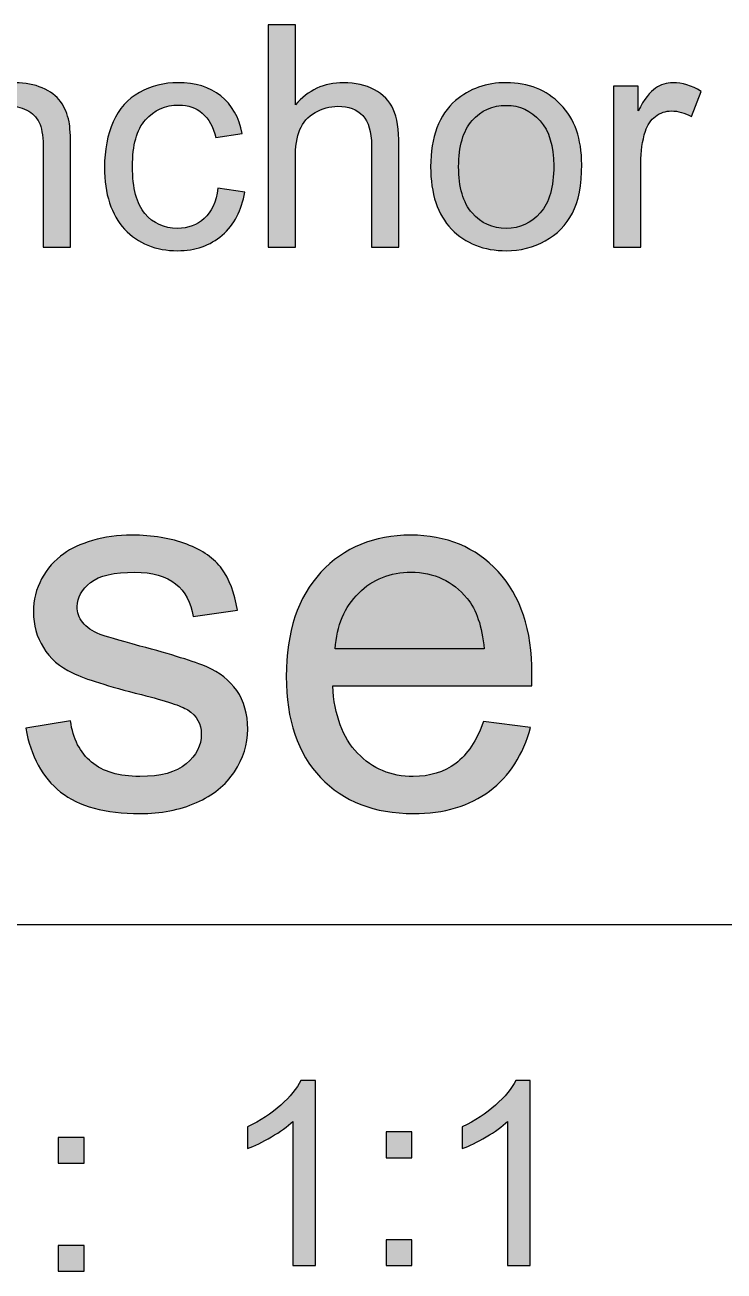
# Model space of a CAD drawing. Header units: inches. Extents: x -12.6 to 12.6, y -17.1 to 17.1.
# Drawn here: x -2.04 to 1.73, y -16.26 to -9.53 of the extents above; entities that cross this region are included whole.
import ezdxf

# ---------------------------------------------------------------- set-up
doc = ezdxf.new("R2010")
doc.units = ezdxf.units.IN
doc.header["$MEASUREMENT"] = 0
doc.layers.add('Layer 1', color=7, linetype='Continuous')

msp = doc.modelspace()

# ---------------------------------------------------------------- hatches: boundary and pattern name
at = {"layer": 'Layer 1', "true_color": 0x000000}
h = msp.add_hatch(color=18, dxfattribs=at)
edge = h.paths.add_edge_path()
edge.add_spline(control_points=[(-0.7297, -10.7308), (-0.7297, -10.7308), (-0.7297, -9.5306), (-0.7297, -9.5306), (-0.7297, -9.5306), (-0.5822, -9.5306), (-0.5822, -9.5306), (-0.5822, -9.5306), (-0.5822, -9.9625), (-0.5822, -9.9625), (-0.5137, -9.8823), (-0.4274, -9.8424), (-0.3229, -9.8424), (-0.2589, -9.8424), (-0.2033, -9.855), (-0.1558, -9.8804), (-0.1086, -9.9058), (-0.0748, -9.9407), (-0.0544, -9.9854), (-0.034, -10.0301), (-0.024, -10.0952), (-0.024, -10.1802), (-0.024, -10.1802), (-0.024, -10.7308), (-0.024, -10.7308), (-0.024, -10.7308), (-0.1715, -10.7308), (-0.1715, -10.7308), (-0.1715, -10.7308), (-0.1715, -10.1807), (-0.1715, -10.1807), (-0.1715, -10.1073), (-0.1874, -10.0536), (-0.219, -10.0201), (-0.2508, -9.9866), (-0.2955, -9.9698), (-0.3536, -9.9698), (-0.3969, -9.9698), (-0.4377, -9.981), (-0.476, -10.0036), (-0.5143, -10.0262), (-0.5414, -10.057), (-0.5579, -10.0958), (-0.5741, -10.1344), (-0.5822, -10.1877), (-0.5822, -10.2559), (-0.5822, -10.2559), (-0.5822, -10.7308), (-0.5822, -10.7308), (-0.5822, -10.7308), (-0.7297, -10.7308), (-0.7297, -10.7308)], knot_values=[0, 0, 0, 0, 0.058824, 0.058824, 0.058824, 0.117647, 0.117647, 0.117647, 0.176471, 0.176471, 0.176471, 0.235294, 0.235294, 0.235294, 0.294118, 0.294118, 0.294118, 0.352941, 0.352941, 0.352941, 0.411765, 0.411765, 0.411765, 0.470588, 0.470588, 0.470588, 0.529412, 0.529412, 0.529412, 0.588235, 0.588235, 0.588235, 0.647059, 0.647059, 0.647059, 0.705882, 0.705882, 0.705882, 0.764706, 0.764706, 0.764706, 0.823529, 0.823529, 0.823529, 0.882353, 0.882353, 0.882353, 0.941176, 0.941176, 0.941176, 1, 1, 1, 1], degree=3, periodic=1)
h = msp.add_hatch(color=18, dxfattribs=at)
edge = h.paths.add_edge_path()
edge.add_spline(control_points=[(-2.5002, -10.7308), (-2.5002, -10.7308), (-2.5002, -9.8608), (-2.5002, -9.8608), (-2.5002, -9.8608), (-2.3677, -9.8608), (-2.3677, -9.8608), (-2.3677, -9.8608), (-2.3677, -9.9843), (-2.3677, -9.9843), (-2.304, -9.8896), (-2.2118, -9.8424), (-2.0914, -9.8424), (-2.0389, -9.8424), (-1.9908, -9.8519), (-1.947, -9.8706), (-1.9031, -9.8893), (-1.8701, -9.9142), (-1.8484, -9.9446), (-1.8266, -9.9751), (-1.8112, -10.0114), (-1.8025, -10.0533), (-1.7972, -10.0807), (-1.7944, -10.1285), (-1.7944, -10.1967), (-1.7944, -10.1967), (-1.7944, -10.7308), (-1.7944, -10.7308), (-1.7944, -10.7308), (-1.9419, -10.7308), (-1.9419, -10.7308), (-1.9419, -10.7308), (-1.9419, -10.2022), (-1.9419, -10.2022), (-1.9419, -10.1422), (-1.9475, -10.0972), (-1.959, -10.0676), (-1.9704, -10.038), (-1.9908, -10.0142), (-2.0199, -9.9963), (-2.0489, -9.9787), (-2.0833, -9.9698), (-2.1224, -9.9698), (-2.185, -9.9698), (-2.2389, -9.9896), (-2.2845, -10.0296), (-2.33, -10.0693), (-2.3526, -10.145), (-2.3526, -10.2562), (-2.3526, -10.2562), (-2.3526, -10.7308), (-2.3526, -10.7308), (-2.3526, -10.7308), (-2.5002, -10.7308), (-2.5002, -10.7308)], knot_values=[0, 0, 0, 0, 0.055556, 0.055556, 0.055556, 0.111111, 0.111111, 0.111111, 0.166667, 0.166667, 0.166667, 0.222222, 0.222222, 0.222222, 0.277778, 0.277778, 0.277778, 0.333333, 0.333333, 0.333333, 0.388889, 0.388889, 0.388889, 0.444444, 0.444444, 0.444444, 0.5, 0.5, 0.5, 0.555556, 0.555556, 0.555556, 0.611111, 0.611111, 0.611111, 0.666667, 0.666667, 0.666667, 0.722222, 0.722222, 0.722222, 0.777778, 0.777778, 0.777778, 0.833333, 0.833333, 0.833333, 0.888889, 0.888889, 0.888889, 0.944444, 0.944444, 0.944444, 1, 1, 1, 1], degree=3, periodic=1)
h = msp.add_hatch(color=18, dxfattribs=at)
edge = h.paths.add_edge_path()
edge.add_spline(control_points=[(-0.9996, -10.4123), (-0.9996, -10.4123), (-0.8554, -10.4325), (-0.8554, -10.4325), (-0.8713, -10.5316), (-0.9116, -10.609), (-0.9767, -10.6652), (-1.0418, -10.7213), (-1.1219, -10.7493), (-1.2167, -10.7493), (-1.3354, -10.7493), (-1.4309, -10.7104), (-1.503, -10.6328), (-1.5754, -10.5551), (-1.6114, -10.4439), (-1.6114, -10.2992), (-1.6114, -10.2053), (-1.5958, -10.1235), (-1.5648, -10.0531), (-1.5338, -9.9829), (-1.4865, -9.9301), (-1.4228, -9.8952), (-1.3594, -9.86), (-1.2904, -9.8424), (-1.2155, -9.8424), (-1.1214, -9.8424), (-1.044, -9.8661), (-0.9842, -9.9139), (-0.9241, -9.9617), (-0.8856, -10.0296), (-0.8688, -10.1173), (-0.8688, -10.1173), (-1.0113, -10.1391), (-1.0113, -10.1391), (-1.025, -10.0807), (-1.049, -10.0368), (-1.084, -10.0072), (-1.1186, -9.9779), (-1.1605, -9.9631), (-1.2097, -9.9631), (-1.284, -9.9631), (-1.3443, -9.9896), (-1.391, -10.0427), (-1.4374, -10.0961), (-1.4606, -10.1799), (-1.4606, -10.295), (-1.4606, -10.4118), (-1.4382, -10.4964), (-1.3935, -10.5492), (-1.3485, -10.602), (-1.2901, -10.6286), (-1.2183, -10.6286), (-1.1602, -10.6286), (-1.1119, -10.611), (-1.0733, -10.5755), (-1.0345, -10.5403), (-1.0099, -10.4858), (-0.9996, -10.4123)], knot_values=[0, 0, 0, 0, 0.052632, 0.052632, 0.052632, 0.105263, 0.105263, 0.105263, 0.157895, 0.157895, 0.157895, 0.210526, 0.210526, 0.210526, 0.263158, 0.263158, 0.263158, 0.315789, 0.315789, 0.315789, 0.368421, 0.368421, 0.368421, 0.421053, 0.421053, 0.421053, 0.473684, 0.473684, 0.473684, 0.526316, 0.526316, 0.526316, 0.578947, 0.578947, 0.578947, 0.631579, 0.631579, 0.631579, 0.684211, 0.684211, 0.684211, 0.736842, 0.736842, 0.736842, 0.789474, 0.789474, 0.789474, 0.842105, 0.842105, 0.842105, 0.894737, 0.894737, 0.894737, 0.947368, 0.947368, 0.947368, 1, 1, 1, 1], degree=3, periodic=1)
h = msp.add_hatch(color=18, dxfattribs=at)
edge = h.paths.add_edge_path()
edge.add_spline(control_points=[(0.1473, -10.2958), (0.1473, -10.1352), (0.192, -10.0162), (0.2817, -9.9388), (0.3563, -9.8745), (0.4476, -9.8424), (0.5552, -9.8424), (0.6745, -9.8424), (0.7723, -9.8815), (0.8483, -9.9597), (0.924, -10.0377), (0.962, -10.1458), (0.962, -10.2835), (0.962, -10.3953), (0.9452, -10.483), (0.9117, -10.547), (0.8782, -10.611), (0.8293, -10.6607), (0.765, -10.6962), (0.701, -10.7317), (0.6309, -10.7493), (0.5552, -10.7493), (0.4334, -10.7493), (0.3351, -10.7104), (0.2599, -10.6325), (0.1847, -10.5546), (0.1473, -10.4422), (0.1473, -10.2958)], knot_values=[0, 0, 0, 0, 0.111111, 0.111111, 0.111111, 0.222222, 0.222222, 0.222222, 0.333333, 0.333333, 0.333333, 0.444444, 0.444444, 0.444444, 0.555556, 0.555556, 0.555556, 0.666667, 0.666667, 0.666667, 0.777778, 0.777778, 0.777778, 0.888889, 0.888889, 0.888889, 1, 1, 1, 1], degree=3, periodic=1)
h = msp.add_hatch(color=18, dxfattribs=at)
edge = h.paths.add_edge_path()
edge.add_spline(control_points=[(1.1333, -10.7308), (1.1333, -10.7308), (1.1333, -9.8608), (1.1333, -9.8608), (1.1333, -9.8608), (1.2657, -9.8608), (1.2657, -9.8608), (1.2657, -9.8608), (1.2657, -9.9941), (1.2657, -9.9941), (1.2995, -9.9324), (1.3308, -9.8916), (1.3596, -9.872), (1.3883, -9.8522), (1.4199, -9.8424), (1.4543, -9.8424), (1.504, -9.8424), (1.5546, -9.858), (1.606, -9.8891), (1.606, -9.8891), (1.5535, -10.0251), (1.5535, -10.0251), (1.5177, -10.005), (1.4819, -9.9949), (1.4462, -9.9949), (1.414, -9.9949), (1.3853, -10.0047), (1.3598, -10.024), (1.3344, -10.0433), (1.3163, -10.0701), (1.3054, -10.1045), (1.2889, -10.1567), (1.2808, -10.214), (1.2808, -10.2763), (1.2808, -10.2763), (1.2808, -10.7308), (1.2808, -10.7308), (1.2808, -10.7308), (1.1333, -10.7308), (1.1333, -10.7308)], knot_values=[0, 0, 0, 0, 0.076923, 0.076923, 0.076923, 0.153846, 0.153846, 0.153846, 0.230769, 0.230769, 0.230769, 0.307692, 0.307692, 0.307692, 0.384615, 0.384615, 0.384615, 0.461538, 0.461538, 0.461538, 0.538462, 0.538462, 0.538462, 0.615385, 0.615385, 0.615385, 0.692308, 0.692308, 0.692308, 0.769231, 0.769231, 0.769231, 0.846154, 0.846154, 0.846154, 0.923077, 0.923077, 0.923077, 1, 1, 1, 1], degree=3, periodic=1)
h = msp.add_hatch(color=18, dxfattribs=at)
edge = h.paths.add_edge_path()
edge.add_spline(control_points=[(0.2982, -10.2961), (0.2982, -10.4073), (0.3225, -10.4906), (0.3711, -10.5456), (0.42, -10.6009), (0.4812, -10.6286), (0.5552, -10.6286), (0.6284, -10.6286), (0.6893, -10.6009), (0.7382, -10.5453), (0.7868, -10.4897), (0.8111, -10.4051), (0.8111, -10.2914), (0.8111, -10.1841), (0.7865, -10.1028), (0.7376, -10.0477), (0.6888, -9.9924), (0.6278, -9.9648), (0.5552, -9.9648), (0.4812, -9.9648), (0.42, -9.9921), (0.3711, -10.0472), (0.3225, -10.1022), (0.2982, -10.1852), (0.2982, -10.2961)], knot_values=[0, 0, 0, 0, 0.125, 0.125, 0.125, 0.25, 0.25, 0.25, 0.375, 0.375, 0.375, 0.5, 0.5, 0.5, 0.625, 0.625, 0.625, 0.75, 0.75, 0.75, 0.875, 0.875, 0.875, 1, 1, 1, 1], degree=3, periodic=1)
h = msp.add_hatch(color=18, dxfattribs=at)
edge = h.paths.add_edge_path()
edge.add_spline(control_points=[(-2.0365, -13.3261), (-2.0365, -13.3261), (-1.7948, -13.2873), (-1.7948, -13.2873), (-1.7814, -13.384), (-1.7434, -13.4581), (-1.6814, -13.5099), (-1.6194, -13.5613), (-1.5323, -13.5872), (-1.4212, -13.5872), (-1.3087, -13.5872), (-1.2254, -13.5646), (-1.1708, -13.5187), (-1.1166, -13.4734), (-1.0893, -13.4197), (-1.0893, -13.3581), (-1.0893, -13.303), (-1.1138, -13.2595), (-1.1624, -13.228), (-1.1967, -13.2062), (-1.28, -13.1789), (-1.4124, -13.1451), (-1.5911, -13.1002), (-1.7147, -13.0614), (-1.7842, -13.0285), (-1.8531, -12.9951), (-1.9055, -12.9498), (-1.9411, -12.8915), (-1.9768, -12.8336), (-1.9948, -12.7692), (-1.9948, -12.6989), (-1.9948, -12.6345), (-1.98, -12.5753), (-1.9508, -12.5206), (-1.9212, -12.466), (-1.8814, -12.4206), (-1.8309, -12.3845), (-1.793, -12.3568), (-1.7411, -12.3331), (-1.6758, -12.3137), (-1.6101, -12.2943), (-1.5402, -12.2845), (-1.4652, -12.2845), (-1.3523, -12.2845), (-1.2532, -12.3007), (-1.168, -12.3336), (-1.0824, -12.366), (-1.0194, -12.4105), (-0.9787, -12.466), (-0.9384, -12.522), (-0.9101, -12.5966), (-0.8949, -12.6901), (-0.8949, -12.6901), (-1.1337, -12.7234), (-1.1337, -12.7234), (-1.1444, -12.6484), (-1.1759, -12.5896), (-1.2277, -12.5475), (-1.2796, -12.5054), (-1.3527, -12.4845), (-1.4476, -12.4845), (-1.5592, -12.4845), (-1.6393, -12.503), (-1.687, -12.5401), (-1.7346, -12.5771), (-1.7587, -12.6206), (-1.7587, -12.6702), (-1.7587, -12.7016), (-1.749, -12.7304), (-1.7291, -12.7558), (-1.7092, -12.7817), (-1.6782, -12.8035), (-1.6356, -12.8206), (-1.611, -12.8299), (-1.5397, -12.8507), (-1.4203, -12.8831), (-1.2481, -12.9289), (-1.1277, -12.9669), (-1.0592, -12.9961), (-0.9907, -13.0252), (-0.937, -13.0683), (-0.8981, -13.1238), (-0.8588, -13.1799), (-0.8393, -13.2493), (-0.8393, -13.3326), (-0.8393, -13.4136), (-0.8629, -13.49), (-0.9106, -13.5618), (-0.9583, -13.6335), (-1.0268, -13.6891), (-1.1162, -13.7284), (-1.206, -13.7678), (-1.3073, -13.7872), (-1.4203, -13.7872), (-1.6073, -13.7872), (-1.7504, -13.7483), (-1.8485, -13.671), (-1.9467, -13.5933), (-2.0092, -13.4785), (-2.0365, -13.3261)], knot_values=[0, 0, 0, 0, 0.030303, 0.030303, 0.030303, 0.060606, 0.060606, 0.060606, 0.090909, 0.090909, 0.090909, 0.121212, 0.121212, 0.121212, 0.151515, 0.151515, 0.151515, 0.181818, 0.181818, 0.181818, 0.212121, 0.212121, 0.212121, 0.242424, 0.242424, 0.242424, 0.272727, 0.272727, 0.272727, 0.30303, 0.30303, 0.30303, 0.333333, 0.333333, 0.333333, 0.363636, 0.363636, 0.363636, 0.393939, 0.393939, 0.393939, 0.424242, 0.424242, 0.424242, 0.454545, 0.454545, 0.454545, 0.484848, 0.484848, 0.484848, 0.515152, 0.515152, 0.515152, 0.545455, 0.545455, 0.545455, 0.575758, 0.575758, 0.575758, 0.606061, 0.606061, 0.606061, 0.636364, 0.636364, 0.636364, 0.666667, 0.666667, 0.666667, 0.69697, 0.69697, 0.69697, 0.727273, 0.727273, 0.727273, 0.757576, 0.757576, 0.757576, 0.787879, 0.787879, 0.787879, 0.818182, 0.818182, 0.818182, 0.848485, 0.848485, 0.848485, 0.878788, 0.878788, 0.878788, 0.909091, 0.909091, 0.909091, 0.939394, 0.939394, 0.939394, 0.969697, 0.969697, 0.969697, 1, 1, 1, 1], degree=3, periodic=1)
h = msp.add_hatch(color=18, dxfattribs=at)
edge = h.paths.add_edge_path()
edge.add_spline(control_points=[(0.4328, -13.29), (0.4328, -13.29), (0.6856, -13.3234), (0.6856, -13.3234), (0.6462, -13.4701), (0.5726, -13.5845), (0.4652, -13.6655), (0.3578, -13.7465), (0.2208, -13.7872), (0.0537, -13.7872), (-0.1565, -13.7872), (-0.3231, -13.7224), (-0.4463, -13.5928), (-0.5694, -13.4636), (-0.631, -13.2817), (-0.631, -13.0479), (-0.631, -12.8063), (-0.569, -12.6183), (-0.4444, -12.485), (-0.3199, -12.3512), (-0.1583, -12.2845), (0.0403, -12.2845), (0.2324, -12.2845), (0.3893, -12.3498), (0.5111, -12.4808), (0.6328, -12.6118), (0.6939, -12.7961), (0.6939, -13.0336), (0.6939, -13.0479), (0.6935, -13.0697), (0.6925, -13.0984), (0.6925, -13.0984), (-0.381, -13.0984), (-0.381, -13.0984), (-0.3718, -13.2562), (-0.3273, -13.3775), (-0.2468, -13.4613), (-0.1667, -13.5451), (-0.0662, -13.5872), (0.0537, -13.5872), (0.143, -13.5872), (0.2194, -13.5636), (0.2824, -13.5164), (0.3458, -13.4692), (0.3958, -13.3937), (0.4328, -13.29)], knot_values=[0, 0, 0, 0, 0.066667, 0.066667, 0.066667, 0.133333, 0.133333, 0.133333, 0.2, 0.2, 0.2, 0.266667, 0.266667, 0.266667, 0.333333, 0.333333, 0.333333, 0.4, 0.4, 0.4, 0.466667, 0.466667, 0.466667, 0.533333, 0.533333, 0.533333, 0.6, 0.6, 0.6, 0.666667, 0.666667, 0.666667, 0.733333, 0.733333, 0.733333, 0.8, 0.8, 0.8, 0.866667, 0.866667, 0.866667, 0.933333, 0.933333, 0.933333, 1, 1, 1, 1], degree=3, periodic=1)
h = msp.add_hatch(color=18, dxfattribs=at)
edge = h.paths.add_edge_path()
edge.add_spline(control_points=[(-0.3671, -12.8984), (-0.3671, -12.8984), (0.4356, -12.8984), (0.4356, -12.8984), (0.425, -12.7771), (0.3939, -12.6864), (0.3435, -12.6257), (0.2662, -12.5317), (0.1653, -12.4845), (0.0417, -12.4845), (-0.0704, -12.4845), (-0.1644, -12.522), (-0.2407, -12.597), (-0.3167, -12.672), (-0.3588, -12.7725), (-0.3671, -12.8984)], knot_values=[0, 0, 0, 0, 0.2, 0.2, 0.2, 0.4, 0.4, 0.4, 0.6, 0.6, 0.6, 0.8, 0.8, 0.8, 1, 1, 1, 1], degree=3, periodic=1)
h = msp.add_hatch(color=18, dxfattribs=at)
edge = h.paths.add_edge_path()
edge.add_spline(control_points=[(-0.4734, -16.2267), (-0.4734, -16.2267), (-0.5956, -16.2267), (-0.5956, -16.2267), (-0.5956, -16.2267), (-0.5956, -15.4485), (-0.5956, -15.4485), (-0.625, -15.4767), (-0.6637, -15.5047), (-0.7114, -15.5327), (-0.7591, -15.5607), (-0.8021, -15.5818), (-0.8401, -15.5957), (-0.8401, -15.5957), (-0.8401, -15.4776), (-0.8401, -15.4776), (-0.7718, -15.4457), (-0.7121, -15.4068), (-0.6609, -15.361), (-0.6098, -15.3154), (-0.5734, -15.2712), (-0.5521, -15.2281), (-0.5521, -15.2281), (-0.4734, -15.2281), (-0.4734, -15.2281), (-0.4734, -15.2281), (-0.4734, -16.2267), (-0.4734, -16.2267)], knot_values=[0, 0, 0, 0, 0.111111, 0.111111, 0.111111, 0.222222, 0.222222, 0.222222, 0.333333, 0.333333, 0.333333, 0.444444, 0.444444, 0.444444, 0.555556, 0.555556, 0.555556, 0.666667, 0.666667, 0.666667, 0.777778, 0.777778, 0.777778, 0.888889, 0.888889, 0.888889, 1, 1, 1, 1], degree=3, periodic=1)
h = msp.add_hatch(color=18, dxfattribs=at)
edge = h.paths.add_edge_path()
edge.add_spline(control_points=[(0.6849, -16.2267), (0.6849, -16.2267), (0.5626, -16.2267), (0.5626, -16.2267), (0.5626, -16.2267), (0.5626, -15.4485), (0.5626, -15.4485), (0.5333, -15.4767), (0.4946, -15.5047), (0.4469, -15.5327), (0.3992, -15.5607), (0.3562, -15.5818), (0.3182, -15.5957), (0.3182, -15.5957), (0.3182, -15.4776), (0.3182, -15.4776), (0.3865, -15.4457), (0.4462, -15.4068), (0.4974, -15.361), (0.5485, -15.3154), (0.5849, -15.2712), (0.6062, -15.2281), (0.6062, -15.2281), (0.6849, -15.2281), (0.6849, -15.2281), (0.6849, -15.2281), (0.6849, -16.2267), (0.6849, -16.2267)], knot_values=[0, 0, 0, 0, 0.111111, 0.111111, 0.111111, 0.222222, 0.222222, 0.222222, 0.333333, 0.333333, 0.333333, 0.444444, 0.444444, 0.444444, 0.555556, 0.555556, 0.555556, 0.666667, 0.666667, 0.666667, 0.777778, 0.777778, 0.777778, 0.888889, 0.888889, 0.888889, 1, 1, 1, 1], degree=3, periodic=1)
h = msp.add_hatch(color=18, dxfattribs=at)
edge = h.paths.add_edge_path()
edge.add_spline(control_points=[(-1.8609, -15.6748), (-1.8609, -15.6748), (-1.8609, -15.5359), (-1.8609, -15.5359), (-1.8609, -15.5359), (-1.722, -15.5359), (-1.722, -15.5359), (-1.722, -15.5359), (-1.722, -15.6748), (-1.722, -15.6748), (-1.722, -15.6748), (-1.8609, -15.6748), (-1.8609, -15.6748)], knot_values=[0, 0, 0, 0, 0.25, 0.25, 0.25, 0.5, 0.5, 0.5, 0.75, 0.75, 0.75, 1, 1, 1, 1], degree=3, periodic=1)
h = msp.add_hatch(color=18, dxfattribs=at)
edge = h.paths.add_edge_path()
edge.add_spline(control_points=[(-0.0926, -15.6448), (-0.0926, -15.6448), (-0.0926, -15.5059), (-0.0926, -15.5059), (-0.0926, -15.5059), (0.0462, -15.5059), (0.0462, -15.5059), (0.0462, -15.5059), (0.0462, -15.6448), (0.0462, -15.6448), (0.0462, -15.6448), (-0.0926, -15.6448), (-0.0926, -15.6448)], knot_values=[0, 0, 0, 0, 0.25, 0.25, 0.25, 0.5, 0.5, 0.5, 0.75, 0.75, 0.75, 1, 1, 1, 1], degree=3, periodic=1)
h = msp.add_hatch(color=18, dxfattribs=at)
edge = h.paths.add_edge_path()
edge.add_spline(control_points=[(-1.8609, -16.2567), (-1.8609, -16.2567), (-1.8609, -16.1178), (-1.8609, -16.1178), (-1.8609, -16.1178), (-1.722, -16.1178), (-1.722, -16.1178), (-1.722, -16.1178), (-1.722, -16.2567), (-1.722, -16.2567), (-1.722, -16.2567), (-1.8609, -16.2567), (-1.8609, -16.2567)], knot_values=[0, 0, 0, 0, 0.25, 0.25, 0.25, 0.5, 0.5, 0.5, 0.75, 0.75, 0.75, 1, 1, 1, 1], degree=3, periodic=1)
h = msp.add_hatch(color=18, dxfattribs=at)
edge = h.paths.add_edge_path()
edge.add_spline(control_points=[(-0.0926, -16.2267), (-0.0926, -16.2267), (-0.0926, -16.0878), (-0.0926, -16.0878), (-0.0926, -16.0878), (0.0462, -16.0878), (0.0462, -16.0878), (0.0462, -16.0878), (0.0462, -16.2267), (0.0462, -16.2267), (0.0462, -16.2267), (-0.0926, -16.2267), (-0.0926, -16.2267)], knot_values=[0, 0, 0, 0, 0.25, 0.25, 0.25, 0.5, 0.5, 0.5, 0.75, 0.75, 0.75, 1, 1, 1, 1], degree=3, periodic=1)

# ---------------------------------------------------------------- linework, layer by layer
at = {"layer": 'Layer 1'}
for points, knots in [([(-0.7297, -10.7308), (-0.7297, -10.7308), (-0.7297, -9.5306), (-0.7297, -9.5306), (-0.7297, -9.5306), (-0.5822, -9.5306), (-0.5822, -9.5306), (-0.5822, -9.5306), (-0.5822, -9.9625), (-0.5822, -9.9625), (-0.5137, -9.8823), (-0.4274, -9.8424), (-0.3229, -9.8424), (-0.2589, -9.8424), (-0.2033, -9.855), (-0.1558, -9.8804), (-0.1086, -9.9058), (-0.0748, -9.9407), (-0.0544, -9.9854), (-0.034, -10.0301), (-0.024, -10.0952), (-0.024, -10.1802), (-0.024, -10.1802), (-0.024, -10.7308), (-0.024, -10.7308), (-0.024, -10.7308), (-0.1715, -10.7308), (-0.1715, -10.7308), (-0.1715, -10.7308), (-0.1715, -10.1807), (-0.1715, -10.1807), (-0.1715, -10.1073), (-0.1874, -10.0536), (-0.219, -10.0201), (-0.2508, -9.9866), (-0.2955, -9.9698), (-0.3536, -9.9698), (-0.3969, -9.9698), (-0.4377, -9.981), (-0.476, -10.0036), (-0.5143, -10.0262), (-0.5414, -10.057), (-0.5579, -10.0958), (-0.5741, -10.1344), (-0.5822, -10.1877), (-0.5822, -10.2559), (-0.5822, -10.2559), (-0.5822, -10.7308), (-0.5822, -10.7308), (-0.5822, -10.7308), (-0.7297, -10.7308), (-0.7297, -10.7308)], [0, 0, 0, 0, 0.058824, 0.058824, 0.058824, 0.117647, 0.117647, 0.117647, 0.176471, 0.176471, 0.176471, 0.235294, 0.235294, 0.235294, 0.294118, 0.294118, 0.294118, 0.352941, 0.352941, 0.352941, 0.411765, 0.411765, 0.411765, 0.470588, 0.470588, 0.470588, 0.529412, 0.529412, 0.529412, 0.588235, 0.588235, 0.588235, 0.647059, 0.647059, 0.647059, 0.705882, 0.705882, 0.705882, 0.764706, 0.764706, 0.764706, 0.823529, 0.823529, 0.823529, 0.882353, 0.882353, 0.882353, 0.941176, 0.941176, 0.941176, 1, 1, 1, 1]), ([(-2.5002, -10.7308), (-2.5002, -10.7308), (-2.5002, -9.8608), (-2.5002, -9.8608), (-2.5002, -9.8608), (-2.3677, -9.8608), (-2.3677, -9.8608), (-2.3677, -9.8608), (-2.3677, -9.9843), (-2.3677, -9.9843), (-2.304, -9.8896), (-2.2118, -9.8424), (-2.0914, -9.8424), (-2.0389, -9.8424), (-1.9908, -9.8519), (-1.947, -9.8706), (-1.9031, -9.8893), (-1.8701, -9.9142), (-1.8484, -9.9446), (-1.8266, -9.9751), (-1.8112, -10.0114), (-1.8025, -10.0533), (-1.7972, -10.0807), (-1.7944, -10.1285), (-1.7944, -10.1967), (-1.7944, -10.1967), (-1.7944, -10.7308), (-1.7944, -10.7308), (-1.7944, -10.7308), (-1.9419, -10.7308), (-1.9419, -10.7308), (-1.9419, -10.7308), (-1.9419, -10.2022), (-1.9419, -10.2022), (-1.9419, -10.1422), (-1.9475, -10.0972), (-1.959, -10.0676), (-1.9704, -10.038), (-1.9908, -10.0142), (-2.0199, -9.9963), (-2.0489, -9.9787), (-2.0833, -9.9698), (-2.1224, -9.9698), (-2.185, -9.9698), (-2.2389, -9.9896), (-2.2845, -10.0296), (-2.33, -10.0693), (-2.3526, -10.145), (-2.3526, -10.2562), (-2.3526, -10.2562), (-2.3526, -10.7308), (-2.3526, -10.7308), (-2.3526, -10.7308), (-2.5002, -10.7308), (-2.5002, -10.7308)], [0, 0, 0, 0, 0.055556, 0.055556, 0.055556, 0.111111, 0.111111, 0.111111, 0.166667, 0.166667, 0.166667, 0.222222, 0.222222, 0.222222, 0.277778, 0.277778, 0.277778, 0.333333, 0.333333, 0.333333, 0.388889, 0.388889, 0.388889, 0.444444, 0.444444, 0.444444, 0.5, 0.5, 0.5, 0.555556, 0.555556, 0.555556, 0.611111, 0.611111, 0.611111, 0.666667, 0.666667, 0.666667, 0.722222, 0.722222, 0.722222, 0.777778, 0.777778, 0.777778, 0.833333, 0.833333, 0.833333, 0.888889, 0.888889, 0.888889, 0.944444, 0.944444, 0.944444, 1, 1, 1, 1]), ([(-0.9996, -10.4123), (-0.9996, -10.4123), (-0.8554, -10.4325), (-0.8554, -10.4325), (-0.8713, -10.5316), (-0.9116, -10.609), (-0.9767, -10.6652), (-1.0418, -10.7213), (-1.1219, -10.7493), (-1.2167, -10.7493), (-1.3354, -10.7493), (-1.4309, -10.7104), (-1.503, -10.6328), (-1.5754, -10.5551), (-1.6114, -10.4439), (-1.6114, -10.2992), (-1.6114, -10.2053), (-1.5958, -10.1235), (-1.5648, -10.0531), (-1.5338, -9.9829), (-1.4865, -9.9301), (-1.4228, -9.8952), (-1.3594, -9.86), (-1.2904, -9.8424), (-1.2155, -9.8424), (-1.1214, -9.8424), (-1.044, -9.8661), (-0.9842, -9.9139), (-0.9241, -9.9617), (-0.8856, -10.0296), (-0.8688, -10.1173), (-0.8688, -10.1173), (-1.0113, -10.1391), (-1.0113, -10.1391), (-1.025, -10.0807), (-1.049, -10.0368), (-1.084, -10.0072), (-1.1186, -9.9779), (-1.1605, -9.9631), (-1.2097, -9.9631), (-1.284, -9.9631), (-1.3443, -9.9896), (-1.391, -10.0427), (-1.4374, -10.0961), (-1.4606, -10.1799), (-1.4606, -10.295), (-1.4606, -10.4118), (-1.4382, -10.4964), (-1.3935, -10.5492), (-1.3485, -10.602), (-1.2901, -10.6286), (-1.2183, -10.6286), (-1.1602, -10.6286), (-1.1119, -10.611), (-1.0733, -10.5755), (-1.0345, -10.5403), (-1.0099, -10.4858), (-0.9996, -10.4123)], [0, 0, 0, 0, 0.052632, 0.052632, 0.052632, 0.105263, 0.105263, 0.105263, 0.157895, 0.157895, 0.157895, 0.210526, 0.210526, 0.210526, 0.263158, 0.263158, 0.263158, 0.315789, 0.315789, 0.315789, 0.368421, 0.368421, 0.368421, 0.421053, 0.421053, 0.421053, 0.473684, 0.473684, 0.473684, 0.526316, 0.526316, 0.526316, 0.578947, 0.578947, 0.578947, 0.631579, 0.631579, 0.631579, 0.684211, 0.684211, 0.684211, 0.736842, 0.736842, 0.736842, 0.789474, 0.789474, 0.789474, 0.842105, 0.842105, 0.842105, 0.894737, 0.894737, 0.894737, 0.947368, 0.947368, 0.947368, 1, 1, 1, 1]), ([(0.1473, -10.2958), (0.1473, -10.1352), (0.192, -10.0162), (0.2817, -9.9388), (0.3563, -9.8745), (0.4476, -9.8424), (0.5552, -9.8424), (0.6745, -9.8424), (0.7723, -9.8815), (0.8483, -9.9597), (0.924, -10.0377), (0.962, -10.1458), (0.962, -10.2835), (0.962, -10.3953), (0.9452, -10.483), (0.9117, -10.547), (0.8782, -10.611), (0.8293, -10.6607), (0.765, -10.6962), (0.701, -10.7317), (0.6309, -10.7493), (0.5552, -10.7493), (0.4334, -10.7493), (0.3351, -10.7104), (0.2599, -10.6325), (0.1847, -10.5546), (0.1473, -10.4422), (0.1473, -10.2958)], [0, 0, 0, 0, 0.111111, 0.111111, 0.111111, 0.222222, 0.222222, 0.222222, 0.333333, 0.333333, 0.333333, 0.444444, 0.444444, 0.444444, 0.555556, 0.555556, 0.555556, 0.666667, 0.666667, 0.666667, 0.777778, 0.777778, 0.777778, 0.888889, 0.888889, 0.888889, 1, 1, 1, 1]), ([(1.1333, -10.7308), (1.1333, -10.7308), (1.1333, -9.8608), (1.1333, -9.8608), (1.1333, -9.8608), (1.2657, -9.8608), (1.2657, -9.8608), (1.2657, -9.8608), (1.2657, -9.9941), (1.2657, -9.9941), (1.2995, -9.9324), (1.3308, -9.8916), (1.3596, -9.872), (1.3883, -9.8522), (1.4199, -9.8424), (1.4543, -9.8424), (1.504, -9.8424), (1.5546, -9.858), (1.606, -9.8891), (1.606, -9.8891), (1.5535, -10.0251), (1.5535, -10.0251), (1.5177, -10.005), (1.4819, -9.9949), (1.4462, -9.9949), (1.414, -9.9949), (1.3853, -10.0047), (1.3598, -10.024), (1.3344, -10.0433), (1.3163, -10.0701), (1.3054, -10.1045), (1.2889, -10.1567), (1.2808, -10.214), (1.2808, -10.2763), (1.2808, -10.2763), (1.2808, -10.7308), (1.2808, -10.7308), (1.2808, -10.7308), (1.1333, -10.7308), (1.1333, -10.7308)], [0, 0, 0, 0, 0.076923, 0.076923, 0.076923, 0.153846, 0.153846, 0.153846, 0.230769, 0.230769, 0.230769, 0.307692, 0.307692, 0.307692, 0.384615, 0.384615, 0.384615, 0.461538, 0.461538, 0.461538, 0.538462, 0.538462, 0.538462, 0.615385, 0.615385, 0.615385, 0.692308, 0.692308, 0.692308, 0.769231, 0.769231, 0.769231, 0.846154, 0.846154, 0.846154, 0.923077, 0.923077, 0.923077, 1, 1, 1, 1]), ([(0.2982, -10.2961), (0.2982, -10.4073), (0.3225, -10.4906), (0.3711, -10.5456), (0.42, -10.6009), (0.4812, -10.6286), (0.5552, -10.6286), (0.6284, -10.6286), (0.6893, -10.6009), (0.7382, -10.5453), (0.7868, -10.4897), (0.8111, -10.4051), (0.8111, -10.2914), (0.8111, -10.1841), (0.7865, -10.1028), (0.7376, -10.0477), (0.6888, -9.9924), (0.6278, -9.9648), (0.5552, -9.9648), (0.4812, -9.9648), (0.42, -9.9921), (0.3711, -10.0472), (0.3225, -10.1022), (0.2982, -10.1852), (0.2982, -10.2961)], [0, 0, 0, 0, 0.125, 0.125, 0.125, 0.25, 0.25, 0.25, 0.375, 0.375, 0.375, 0.5, 0.5, 0.5, 0.625, 0.625, 0.625, 0.75, 0.75, 0.75, 0.875, 0.875, 0.875, 1, 1, 1, 1]), ([(-2.0365, -13.3261), (-2.0365, -13.3261), (-1.7948, -13.2873), (-1.7948, -13.2873), (-1.7814, -13.384), (-1.7434, -13.4581), (-1.6814, -13.5099), (-1.6194, -13.5613), (-1.5323, -13.5872), (-1.4212, -13.5872), (-1.3087, -13.5872), (-1.2254, -13.5646), (-1.1708, -13.5187), (-1.1166, -13.4734), (-1.0893, -13.4197), (-1.0893, -13.3581), (-1.0893, -13.303), (-1.1138, -13.2595), (-1.1624, -13.228), (-1.1967, -13.2062), (-1.28, -13.1789), (-1.4124, -13.1451), (-1.5911, -13.1002), (-1.7147, -13.0614), (-1.7842, -13.0285), (-1.8531, -12.9951), (-1.9055, -12.9498), (-1.9411, -12.8915), (-1.9768, -12.8336), (-1.9948, -12.7692), (-1.9948, -12.6989), (-1.9948, -12.6345), (-1.98, -12.5753), (-1.9508, -12.5206), (-1.9212, -12.466), (-1.8814, -12.4206), (-1.8309, -12.3845), (-1.793, -12.3568), (-1.7411, -12.3331), (-1.6758, -12.3137), (-1.6101, -12.2943), (-1.5402, -12.2845), (-1.4652, -12.2845), (-1.3523, -12.2845), (-1.2532, -12.3007), (-1.168, -12.3336), (-1.0824, -12.366), (-1.0194, -12.4105), (-0.9787, -12.466), (-0.9384, -12.522), (-0.9101, -12.5966), (-0.8949, -12.6901), (-0.8949, -12.6901), (-1.1337, -12.7234), (-1.1337, -12.7234), (-1.1444, -12.6484), (-1.1759, -12.5896), (-1.2277, -12.5475), (-1.2796, -12.5054), (-1.3527, -12.4845), (-1.4476, -12.4845), (-1.5592, -12.4845), (-1.6393, -12.503), (-1.687, -12.5401), (-1.7346, -12.5771), (-1.7587, -12.6206), (-1.7587, -12.6702), (-1.7587, -12.7016), (-1.749, -12.7304), (-1.7291, -12.7558), (-1.7092, -12.7817), (-1.6782, -12.8035), (-1.6356, -12.8206), (-1.611, -12.8299), (-1.5397, -12.8507), (-1.4203, -12.8831), (-1.2481, -12.9289), (-1.1277, -12.9669), (-1.0592, -12.9961), (-0.9907, -13.0252), (-0.937, -13.0683), (-0.8981, -13.1238), (-0.8588, -13.1799), (-0.8393, -13.2493), (-0.8393, -13.3326), (-0.8393, -13.4136), (-0.8629, -13.49), (-0.9106, -13.5618), (-0.9583, -13.6335), (-1.0268, -13.6891), (-1.1162, -13.7284), (-1.206, -13.7678), (-1.3073, -13.7872), (-1.4203, -13.7872), (-1.6073, -13.7872), (-1.7504, -13.7483), (-1.8485, -13.671), (-1.9467, -13.5933), (-2.0092, -13.4785), (-2.0365, -13.3261)], [0, 0, 0, 0, 0.030303, 0.030303, 0.030303, 0.060606, 0.060606, 0.060606, 0.090909, 0.090909, 0.090909, 0.121212, 0.121212, 0.121212, 0.151515, 0.151515, 0.151515, 0.181818, 0.181818, 0.181818, 0.212121, 0.212121, 0.212121, 0.242424, 0.242424, 0.242424, 0.272727, 0.272727, 0.272727, 0.30303, 0.30303, 0.30303, 0.333333, 0.333333, 0.333333, 0.363636, 0.363636, 0.363636, 0.393939, 0.393939, 0.393939, 0.424242, 0.424242, 0.424242, 0.454545, 0.454545, 0.454545, 0.484848, 0.484848, 0.484848, 0.515152, 0.515152, 0.515152, 0.545455, 0.545455, 0.545455, 0.575758, 0.575758, 0.575758, 0.606061, 0.606061, 0.606061, 0.636364, 0.636364, 0.636364, 0.666667, 0.666667, 0.666667, 0.69697, 0.69697, 0.69697, 0.727273, 0.727273, 0.727273, 0.757576, 0.757576, 0.757576, 0.787879, 0.787879, 0.787879, 0.818182, 0.818182, 0.818182, 0.848485, 0.848485, 0.848485, 0.878788, 0.878788, 0.878788, 0.909091, 0.909091, 0.909091, 0.939394, 0.939394, 0.939394, 0.969697, 0.969697, 0.969697, 1, 1, 1, 1]), ([(0.4328, -13.29), (0.4328, -13.29), (0.6856, -13.3234), (0.6856, -13.3234), (0.6462, -13.4701), (0.5726, -13.5845), (0.4652, -13.6655), (0.3578, -13.7465), (0.2208, -13.7872), (0.0537, -13.7872), (-0.1565, -13.7872), (-0.3231, -13.7224), (-0.4463, -13.5928), (-0.5694, -13.4636), (-0.631, -13.2817), (-0.631, -13.0479), (-0.631, -12.8063), (-0.569, -12.6183), (-0.4444, -12.485), (-0.3199, -12.3512), (-0.1583, -12.2845), (0.0403, -12.2845), (0.2324, -12.2845), (0.3893, -12.3498), (0.5111, -12.4808), (0.6328, -12.6118), (0.6939, -12.7961), (0.6939, -13.0336), (0.6939, -13.0479), (0.6935, -13.0697), (0.6925, -13.0984), (0.6925, -13.0984), (-0.381, -13.0984), (-0.381, -13.0984), (-0.3718, -13.2562), (-0.3273, -13.3775), (-0.2468, -13.4613), (-0.1667, -13.5451), (-0.0662, -13.5872), (0.0537, -13.5872), (0.143, -13.5872), (0.2194, -13.5636), (0.2824, -13.5164), (0.3458, -13.4692), (0.3958, -13.3937), (0.4328, -13.29)], [0, 0, 0, 0, 0.066667, 0.066667, 0.066667, 0.133333, 0.133333, 0.133333, 0.2, 0.2, 0.2, 0.266667, 0.266667, 0.266667, 0.333333, 0.333333, 0.333333, 0.4, 0.4, 0.4, 0.466667, 0.466667, 0.466667, 0.533333, 0.533333, 0.533333, 0.6, 0.6, 0.6, 0.666667, 0.666667, 0.666667, 0.733333, 0.733333, 0.733333, 0.8, 0.8, 0.8, 0.866667, 0.866667, 0.866667, 0.933333, 0.933333, 0.933333, 1, 1, 1, 1]), ([(-0.3671, -12.8984), (-0.3671, -12.8984), (0.4356, -12.8984), (0.4356, -12.8984), (0.425, -12.7771), (0.3939, -12.6864), (0.3435, -12.6257), (0.2662, -12.5317), (0.1653, -12.4845), (0.0417, -12.4845), (-0.0704, -12.4845), (-0.1644, -12.522), (-0.2407, -12.597), (-0.3167, -12.672), (-0.3588, -12.7725), (-0.3671, -12.8984)], [0, 0, 0, 0, 0.2, 0.2, 0.2, 0.4, 0.4, 0.4, 0.6, 0.6, 0.6, 0.8, 0.8, 0.8, 1, 1, 1, 1]), ([(-0.4734, -16.2267), (-0.4734, -16.2267), (-0.5956, -16.2267), (-0.5956, -16.2267), (-0.5956, -16.2267), (-0.5956, -15.4485), (-0.5956, -15.4485), (-0.625, -15.4767), (-0.6637, -15.5047), (-0.7114, -15.5327), (-0.7591, -15.5607), (-0.8021, -15.5818), (-0.8401, -15.5957), (-0.8401, -15.5957), (-0.8401, -15.4776), (-0.8401, -15.4776), (-0.7718, -15.4457), (-0.7121, -15.4068), (-0.6609, -15.361), (-0.6098, -15.3154), (-0.5734, -15.2712), (-0.5521, -15.2281), (-0.5521, -15.2281), (-0.4734, -15.2281), (-0.4734, -15.2281), (-0.4734, -15.2281), (-0.4734, -16.2267), (-0.4734, -16.2267)], [0, 0, 0, 0, 0.111111, 0.111111, 0.111111, 0.222222, 0.222222, 0.222222, 0.333333, 0.333333, 0.333333, 0.444444, 0.444444, 0.444444, 0.555556, 0.555556, 0.555556, 0.666667, 0.666667, 0.666667, 0.777778, 0.777778, 0.777778, 0.888889, 0.888889, 0.888889, 1, 1, 1, 1]), ([(0.6849, -16.2267), (0.6849, -16.2267), (0.5626, -16.2267), (0.5626, -16.2267), (0.5626, -16.2267), (0.5626, -15.4485), (0.5626, -15.4485), (0.5333, -15.4767), (0.4946, -15.5047), (0.4469, -15.5327), (0.3992, -15.5607), (0.3562, -15.5818), (0.3182, -15.5957), (0.3182, -15.5957), (0.3182, -15.4776), (0.3182, -15.4776), (0.3865, -15.4457), (0.4462, -15.4068), (0.4974, -15.361), (0.5485, -15.3154), (0.5849, -15.2712), (0.6062, -15.2281), (0.6062, -15.2281), (0.6849, -15.2281), (0.6849, -15.2281), (0.6849, -15.2281), (0.6849, -16.2267), (0.6849, -16.2267)], [0, 0, 0, 0, 0.111111, 0.111111, 0.111111, 0.222222, 0.222222, 0.222222, 0.333333, 0.333333, 0.333333, 0.444444, 0.444444, 0.444444, 0.555556, 0.555556, 0.555556, 0.666667, 0.666667, 0.666667, 0.777778, 0.777778, 0.777778, 0.888889, 0.888889, 0.888889, 1, 1, 1, 1]), ([(-1.8609, -15.6748), (-1.8609, -15.6748), (-1.8609, -15.5359), (-1.8609, -15.5359), (-1.8609, -15.5359), (-1.722, -15.5359), (-1.722, -15.5359), (-1.722, -15.5359), (-1.722, -15.6748), (-1.722, -15.6748), (-1.722, -15.6748), (-1.8609, -15.6748), (-1.8609, -15.6748)], [0, 0, 0, 0, 0.25, 0.25, 0.25, 0.5, 0.5, 0.5, 0.75, 0.75, 0.75, 1, 1, 1, 1]), ([(-0.0926, -15.6448), (-0.0926, -15.6448), (-0.0926, -15.5059), (-0.0926, -15.5059), (-0.0926, -15.5059), (0.0462, -15.5059), (0.0462, -15.5059), (0.0462, -15.5059), (0.0462, -15.6448), (0.0462, -15.6448), (0.0462, -15.6448), (-0.0926, -15.6448), (-0.0926, -15.6448)], [0, 0, 0, 0, 0.25, 0.25, 0.25, 0.5, 0.5, 0.5, 0.75, 0.75, 0.75, 1, 1, 1, 1]), ([(-1.8609, -16.2567), (-1.8609, -16.2567), (-1.8609, -16.1178), (-1.8609, -16.1178), (-1.8609, -16.1178), (-1.722, -16.1178), (-1.722, -16.1178), (-1.722, -16.1178), (-1.722, -16.2567), (-1.722, -16.2567), (-1.722, -16.2567), (-1.8609, -16.2567), (-1.8609, -16.2567)], [0, 0, 0, 0, 0.25, 0.25, 0.25, 0.5, 0.5, 0.5, 0.75, 0.75, 0.75, 1, 1, 1, 1]), ([(-0.0926, -16.2267), (-0.0926, -16.2267), (-0.0926, -16.0878), (-0.0926, -16.0878), (-0.0926, -16.0878), (0.0462, -16.0878), (0.0462, -16.0878), (0.0462, -16.0878), (0.0462, -16.2267), (0.0462, -16.2267), (0.0462, -16.2267), (-0.0926, -16.2267), (-0.0926, -16.2267)], [0, 0, 0, 0, 0.25, 0.25, 0.25, 0.5, 0.5, 0.5, 0.75, 0.75, 0.75, 1, 1, 1, 1])]:
    msp.add_open_spline(points, degree=3, knots=knots, dxfattribs=at)
at = {"layer": 'Layer 1', "lineweight": 25}
msp.add_open_spline([(-6.6001, -14.3867), (-6.6001, -14.3867), (12.2699, -14.3867), (12.2699, -14.3867)], degree=3, dxfattribs=at)

doc.saveas('drawing.dxf')
